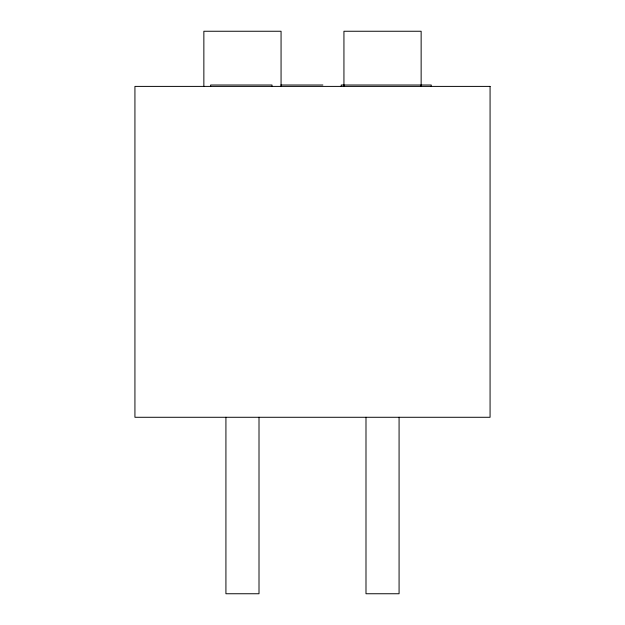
<?xml version="1.0" encoding="UTF-8"?>
<svg xmlns="http://www.w3.org/2000/svg" width="625" height="625" viewBox="0 0 625 625"><rect width="100%" height="100%" fill="white"/><g stroke="black" fill="none" stroke-linecap="round" stroke-linejoin="round"><path stroke-width="0.94" d="M280.805 85.016L322.883 85.016M431.227 86.398L431.227 85.016L341.219 85.016L341.219 86.398M421.344 85.016L421.344 86.398M421.141 86.398L421.141 31.25L343.938 31.25L343.938 86.398M399.078 417.281L399.078 593.75L365.992 593.75L365.992 417.281M343.672 85.016L343.672 86.398M281.062 86.398L281.062 31.25L203.859 31.25L203.859 86.398M272.008 86.398L272.008 85.016L210.648 85.016L210.648 86.398M259.008 417.281L259.008 593.75L225.922 593.75L225.922 417.281M490.07 86.398L134.93 86.398L134.93 417.281L490.07 417.281L490.07 86.398"/></g></svg>
